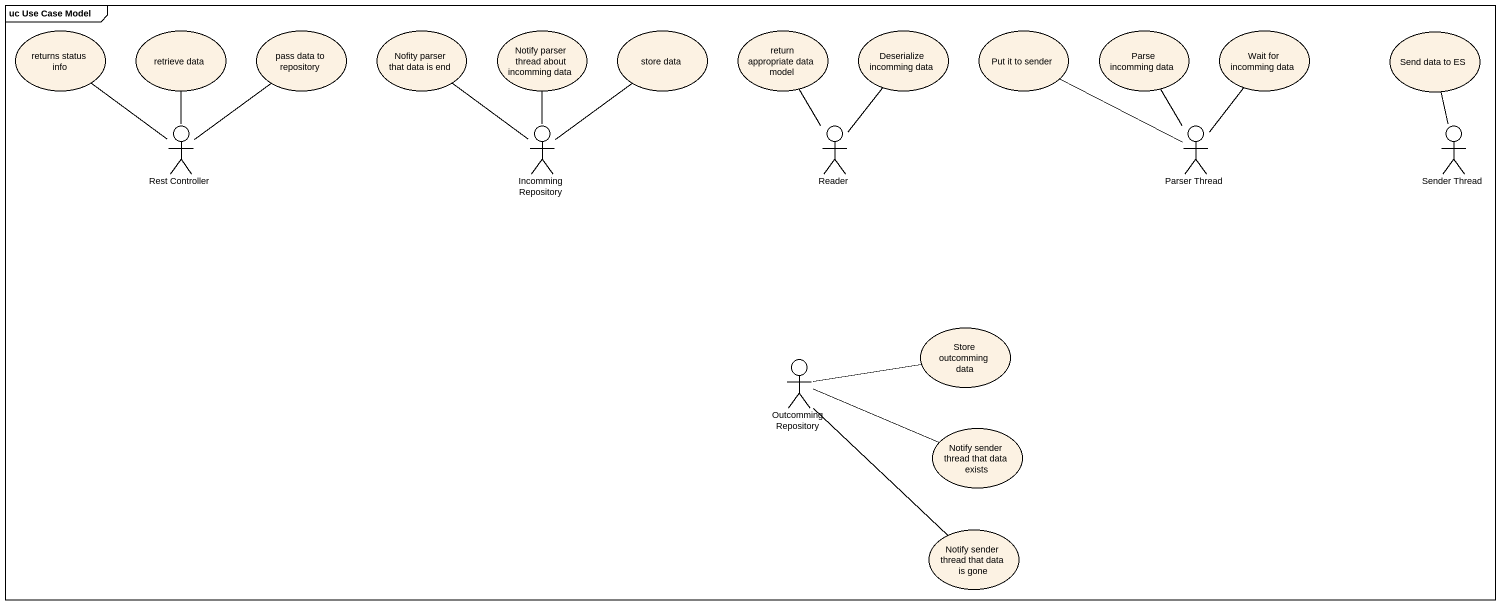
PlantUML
@startuml
mainframe uc Use Case Model
usecase "returns status info" as returns_status_info
usecase "retrieve data" as retrieve_data
usecase "pass data to repository" as pass_data_to_repository
usecase "Nofity parser that data is end" as Nofity_parser_that_data_is
usecase "Notify parser thread about incomming data" as Notify_parser_thread_about
usecase "store data" as store_data
usecase "return appropriate data model" as return_appropriate_data
usecase "Deserialize incomming data" as Deserialize_incomming_data
usecase "Put it to sender" as Put_it_to_sender
usecase "Parse incomming data" as Parse_incomming_data
usecase "Wait for incomming data" as Wait_for_incomming_data
usecase "Send data to ES" as Send_data_to_ES
actor "Rest Controller" as Rest_Controller
actor "Incomming Repository" as Incomming_Repository
actor Reader
actor "Parser Thread" as Parser_Thread
actor "Sender Thread" as Sender_Thread
usecase "Store outcomming data" as Store_outcomming_data
actor "Outcomming Repository" as Outcomming_Repository
usecase "Notify sender thread that data exists" as Notify_sender_thread_that
usecase "Notify sender thread that data is gone" as Notify_sender_thread_that_2
Rest_Controller -up- returns_status_info
Rest_Controller -up- retrieve_data
Rest_Controller -up- pass_data_to_repository
Incomming_Repository -up- Nofity_parser_that_data_is
Incomming_Repository -up- Notify_parser_thread_about
Incomming_Repository -up- store_data
Reader -up- return_appropriate_data
Reader -up- Deserialize_incomming_data
Parser_Thread -up- Put_it_to_sender
Parser_Thread -up- Parse_incomming_data
Parser_Thread -up- Wait_for_incomming_data
Sender_Thread -up- Send_data_to_ES
Outcomming_Repository -right- Store_outcomming_data
Outcomming_Repository -right- Notify_sender_thread_that
Outcomming_Repository -- Notify_sender_thread_that_2
@enduml
